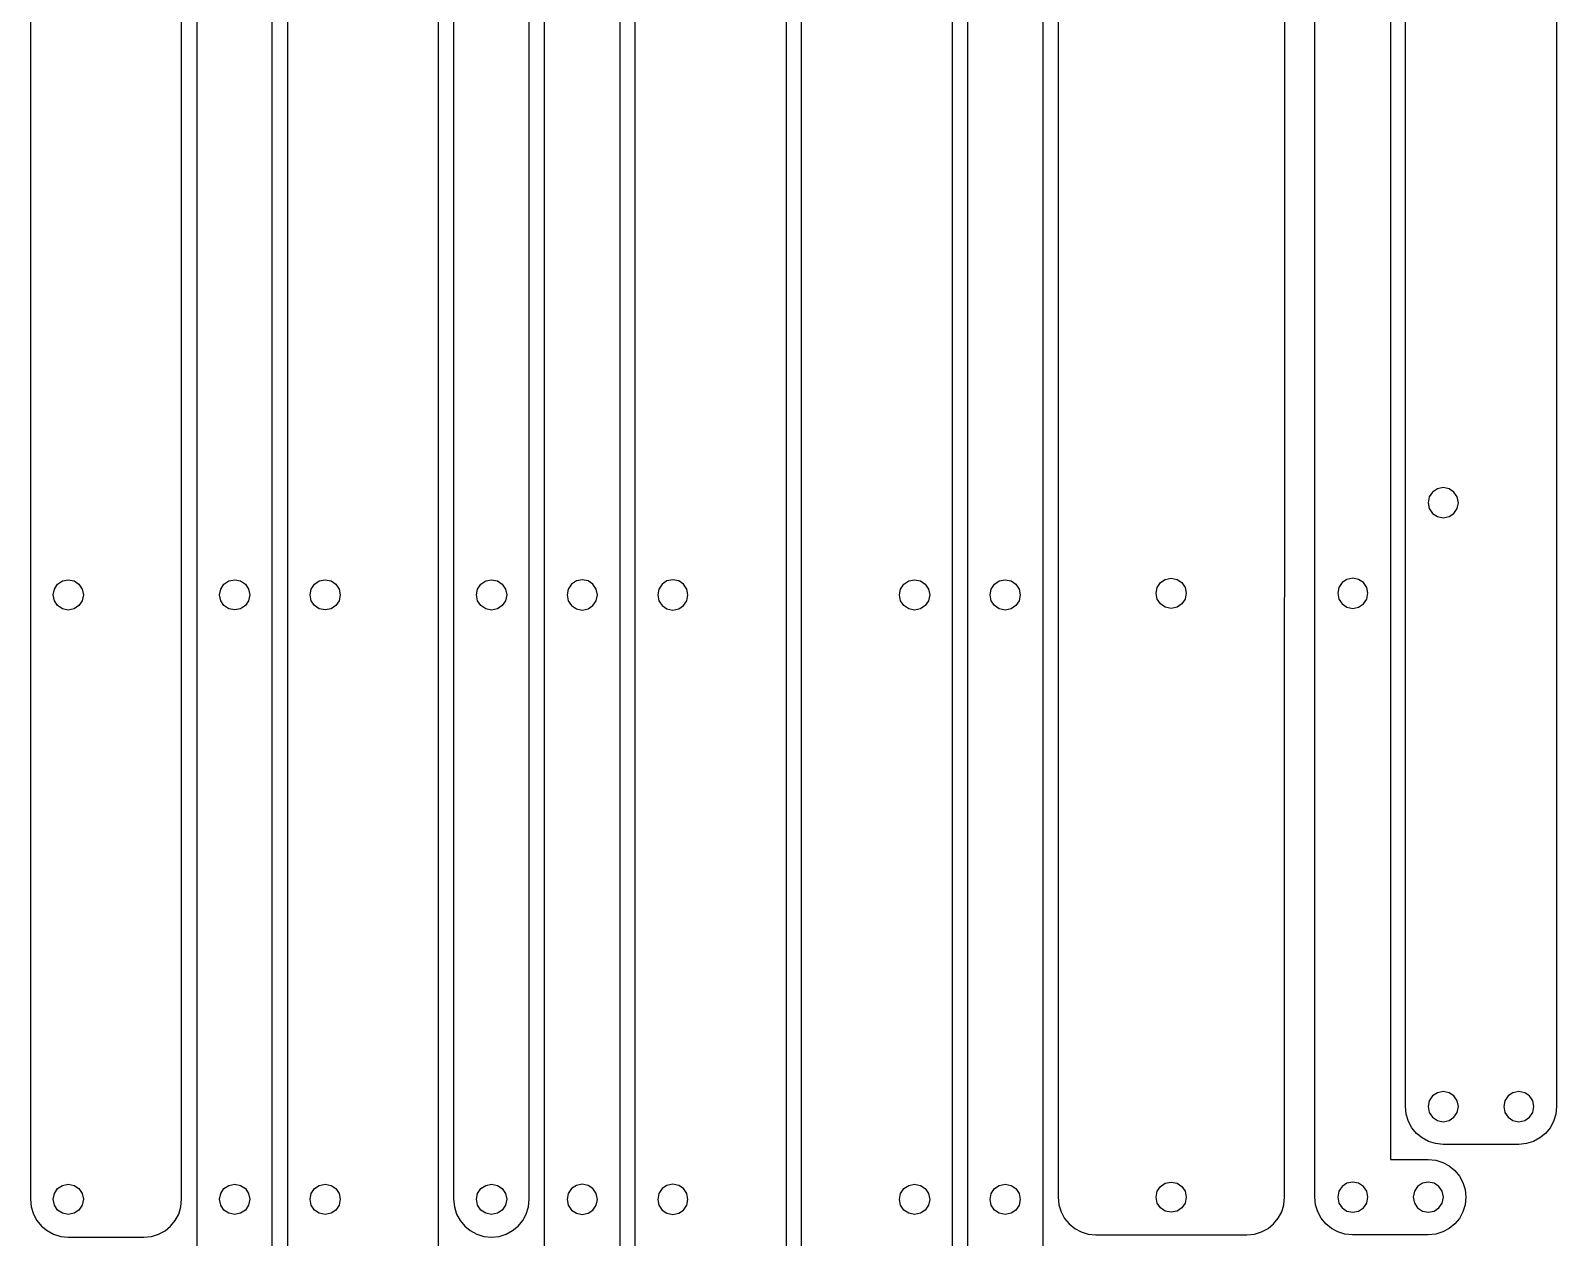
# Model space of a CAD drawing. Extents: x -2300 to 2026, y -6513 to 1502.
# Drawn here: x -1444.8 to -1242.9, y 1172.2 to 1331.9 of the extents above; entities that cross this region are included whole.
import ezdxf

# ---------------------------------------------------------------- set-up
doc = ezdxf.new("R2010")
doc.units = 0

msp = doc.modelspace()

# ---------------------------------------------------------------- linework, layer by layer
at = {"layer": 'Layer 1'}
for p, q in [((-1444.84019, 1497.23981), (-1444.84, 1177.24)), ((-1424.84003, 1177.23975), (-1424.84, 1497.24)), ((-1422.83992, 1497.24), (-1422.84, 1097.24)), ((-1412.84008, 1097.24), (-1412.84, 1497.24)), ((-1410.84017, 1497.23959), (-1410.84, 1097.24)), ((-1390.83983, 1097.24041), (-1390.84, 1497.24)), ((-1388.83994, 1497.24), (-1388.84, 1177.24)), ((-1378.84006, 1177.24), (-1378.84, 1497.24)), ((-1376.83972, 857.236), (-1376.84, 1497.24)), ((-1366.84028, 1497.24), (-1366.84, 857.236)), ((-1364.84019, 857.23619), (-1364.84, 1497.24)), ((-1344.83981, 1497.24025), (-1344.84, 857.236)), ((-1342.84019, 1497.24025), (-1342.84, 857.236)), ((-1322.83981, 857.23619), (-1322.84, 1497.24)), ((-1320.83994, 1497.24), (-1320.84, 857.236)), ((-1310.84006, 857.236), (-1310.84, 1497.24)), ((-1308.83575, 1497.23486), (-1308.84, 1177.52)), ((-1278.86404, 1177.5258), (-1278.86, 1497.24)), ((-1262.87575, 1189.50601), (-1262.88, 1429.3)), ((-1242.89425, 1429.2942), (-1242.89, 1189.51)), ((-1274.86527, 1177.52601), (-1274.86, 1417.31)), ((-1264.86898, 1417.31), (-1264.87, 1182.52)), ((-1259.289671, 1270.852204), (-1259.717857, 1270.216891)), ((-1258.654525, 1271.280542), (-1259.289671, 1270.852204)), ((-1257.87674, 1271.43761), (-1258.654525, 1271.280542)), ((-1257.098865, 1271.280664), (-1257.87674, 1271.43761)), ((-1256.463708, 1270.852371), (-1257.098865, 1271.280664)), ((-1256.035508, 1270.21702), (-1256.463708, 1270.852371)), ((-1259.717857, 1270.216891), (-1259.87476, 1269.4389)), ((-1259.87476, 1269.4389), (-1259.717726, 1268.661317)), ((-1259.717726, 1268.661317), (-1259.2895, 1268.02625)), ((-1256.463792, 1268.026084), (-1256.035602, 1268.66119)), ((-1256.035602, 1268.66119), (-1255.8785, 1269.4389)), ((-1255.8785, 1269.4389), (-1256.035508, 1270.21702)), ((-1255.8785, 1269.4389), (-1255.8785, 1269.4389)), ((-1259.2895, 1268.02625), (-1258.654399, 1267.597995)), ((-1258.654399, 1267.597995), (-1257.87674, 1267.44085)), ((-1257.87674, 1267.44085), (-1257.098897, 1267.597874)), ((-1257.098897, 1267.597874), (-1256.463792, 1268.026084)), ((-1441.682564, 1258.018024), (-1441.253952, 1258.653642)), ((-1441.253952, 1258.653642), (-1440.618282, 1259.082242)), ((-1440.618282, 1259.082242), (-1439.83993, 1259.23951)), ((-1439.83993, 1259.23951), (-1439.061386, 1259.082365)), ((-1439.061386, 1259.082365), (-1438.425712, 1258.653804)), ((-1438.425712, 1258.653804), (-1437.997141, 1258.018145)), ((-1419.664792, 1258.018557), (-1419.236177, 1258.654026)), ((-1419.236177, 1258.654026), (-1418.600503, 1259.082475)), ((-1418.600503, 1259.082475), (-1417.82215, 1259.23967)), ((-1417.82215, 1259.23967), (-1417.043615, 1259.082596)), ((-1417.043615, 1259.082596), (-1416.407942, 1258.654191)), ((-1416.407942, 1258.654191), (-1415.979363, 1258.018684)), ((-1407.682766, 1258.018557), (-1407.25416, 1258.654026)), ((-1407.25416, 1258.654026), (-1406.618493, 1259.082475)), ((-1406.618493, 1259.082475), (-1405.84014, 1259.23967)), ((-1405.84014, 1259.23967), (-1405.06159, 1259.082596)), ((-1405.06159, 1259.082596), (-1404.425914, 1258.654191)), ((-1404.425914, 1258.654191), (-1403.997341, 1258.018684)), ((-1385.664794, 1258.018155), (-1385.236182, 1258.653825)), ((-1385.236182, 1258.653825), (-1384.600512, 1259.082435)), ((-1384.600512, 1259.082435), (-1383.82216, 1259.23961)), ((-1383.82216, 1259.23961), (-1383.043712, 1259.082495)), ((-1383.043712, 1259.082495), (-1382.408052, 1258.653987)), ((-1382.408052, 1258.653987), (-1381.979494, 1258.018338)), ((-1373.236167, 1258.651204), (-1373.664801, 1258.015545)), ((-1372.600432, 1259.079765), (-1373.236167, 1258.651204)), ((-1371.82195, 1259.23691), (-1372.600432, 1259.079765)), ((-1371.043412, 1259.079889), (-1371.82195, 1259.23691)), ((-1370.407763, 1258.651372), (-1371.043412, 1259.079889)), ((-1369.979255, 1258.015672), (-1370.407763, 1258.651372)), ((-1361.25432, 1258.651204), (-1361.682888, 1258.015545)), ((-1360.618609, 1259.079765), (-1361.25432, 1258.651204)), ((-1359.84013, 1259.23691), (-1360.618609, 1259.079765)), ((-1359.061465, 1259.079889), (-1359.84013, 1259.23691)), ((-1358.425751, 1258.651372), (-1359.061465, 1259.079889)), ((-1357.997218, 1258.015672), (-1358.425751, 1258.651372)), ((-1329.682585, 1258.015672), (-1329.254077, 1258.651372)), ((-1329.254077, 1258.651372), (-1328.618428, 1259.079889)), ((-1328.618428, 1259.079889), (-1327.83989, 1259.23691)), ((-1327.83989, 1259.23691), (-1327.061411, 1259.079765)), ((-1327.061411, 1259.079765), (-1326.4257, 1258.651204)), ((-1326.4257, 1258.651204), (-1325.997132, 1258.015545)), ((-1317.700535, 1258.015672), (-1317.272027, 1258.651372)), ((-1317.272027, 1258.651372), (-1316.636378, 1259.079889)), ((-1316.636378, 1259.079889), (-1315.85784, 1259.23691)), ((-1315.85784, 1259.23691), (-1315.079361, 1259.079765)), ((-1315.079361, 1259.079765), (-1314.44365, 1258.651204)), ((-1314.44365, 1258.651204), (-1314.015082, 1258.015545)), ((-1295.8859, 1257.4489), (-1295.728925, 1258.226802)), ((-1295.728925, 1258.226802), (-1295.300798, 1258.862101)), ((-1295.300798, 1258.862101), (-1294.665718, 1259.290425)), ((-1294.665718, 1259.290425), (-1293.88788, 1259.4474)), ((-1293.88788, 1259.4474), (-1293.110098, 1259.290306)), ((-1293.110098, 1259.290306), (-1292.474956, 1258.861941)), ((-1292.474956, 1258.861941), (-1292.046771, 1258.22668)), ((-1292.046771, 1258.22668), (-1291.88986, 1257.4489)), ((-1271.689864, 1258.227101), (-1271.84678, 1257.4493)), ((-1271.261676, 1258.862435), (-1271.689864, 1258.227101)), ((-1270.626528, 1259.290879), (-1271.261676, 1258.862435)), ((-1269.84873, 1259.44801), (-1270.626528, 1259.290879)), ((-1269.070892, 1259.290914), (-1269.84873, 1259.44801)), ((-1268.435812, 1258.862527), (-1269.070892, 1259.290914)), ((-1268.007685, 1258.227205), (-1268.435812, 1258.862527)), ((-1267.85071, 1257.4493), (-1268.007685, 1258.227205)), ((-1441.83974, 1257.2397), (-1441.682564, 1258.018024)), ((-1441.682688, 1256.461152), (-1441.83974, 1257.2397)), ((-1441.25412, 1255.825265), (-1441.682688, 1256.461152)), ((-1437.997018, 1256.461056), (-1438.425551, 1255.82518)), ((-1437.997141, 1258.018145), (-1437.8399, 1257.2397)), ((-1437.8399, 1257.2397), (-1437.997018, 1256.461056)), ((-1437.8399, 1257.2397), (-1437.8399, 1257.2397)), ((-1419.82197, 1257.2403), (-1419.664792, 1258.018557)), ((-1419.664915, 1256.461755), (-1419.82197, 1257.2403)), ((-1419.236341, 1255.825872), (-1419.664915, 1256.461755)), ((-1415.979228, 1256.461636), (-1416.407762, 1255.825714)), ((-1415.979363, 1258.018684), (-1415.82211, 1257.2403)), ((-1415.82211, 1257.2403), (-1415.979228, 1256.461636)), ((-1415.82211, 1257.2403), (-1415.82211, 1257.2403)), ((-1407.83994, 1257.2403), (-1407.682766, 1258.018557)), ((-1407.682897, 1256.461755), (-1407.83994, 1257.2403)), ((-1407.254329, 1255.825872), (-1407.682897, 1256.461755)), ((-1403.997218, 1256.461636), (-1404.425752, 1255.825714)), ((-1403.997341, 1258.018684), (-1403.8401, 1257.2403)), ((-1403.8401, 1257.2403), (-1403.997218, 1256.461636)), ((-1403.8401, 1257.2403), (-1403.8401, 1257.2403)), ((-1385.82197, 1257.2398), (-1385.664794, 1258.018155)), ((-1385.664918, 1256.461252), (-1385.82197, 1257.2398)), ((-1385.23635, 1255.825365), (-1385.664918, 1256.461252)), ((-1381.979465, 1256.461156), (-1382.407973, 1255.82528)), ((-1381.979494, 1258.018338), (-1381.82235, 1257.2398)), ((-1381.82235, 1257.2398), (-1381.979465, 1256.461156)), ((-1381.82235, 1257.2398), (-1381.82235, 1257.2398)), ((-1373.664801, 1258.015545), (-1373.82198, 1257.2371)), ((-1373.82198, 1257.2371), (-1373.6648, 1256.458745)), ((-1373.6648, 1256.458745), (-1373.236164, 1255.823075)), ((-1370.407925, 1255.822996), (-1369.979377, 1256.458655)), ((-1369.979377, 1256.458655), (-1369.82214, 1257.2371)), ((-1369.82214, 1257.2371), (-1369.979255, 1258.015672)), ((-1369.82214, 1257.2371), (-1369.82214, 1257.2371)), ((-1361.682888, 1258.015545), (-1361.83994, 1257.2371)), ((-1361.83994, 1257.2371), (-1361.682764, 1256.458745)), ((-1361.682764, 1256.458745), (-1361.254152, 1255.823075)), ((-1358.425912, 1255.822996), (-1357.997341, 1256.458655)), ((-1357.997341, 1256.458655), (-1357.8401, 1257.2371)), ((-1357.8401, 1257.2371), (-1357.997218, 1258.015672)), ((-1357.8401, 1257.2371), (-1357.8401, 1257.2371)), ((-1329.8397, 1257.2371), (-1329.682585, 1258.015672)), ((-1329.682556, 1256.458655), (-1329.8397, 1257.2371)), ((-1329.8397, 1257.2371), (-1329.8397, 1257.2371)), ((-1329.253997, 1255.822996), (-1329.682556, 1256.458655)), ((-1325.997256, 1256.458745), (-1326.425868, 1255.823075)), ((-1325.84008, 1257.2371), (-1325.997256, 1256.458745)), ((-1325.997132, 1258.015545), (-1325.84008, 1257.2371)), ((-1317.85765, 1257.2371), (-1317.700535, 1258.015672)), ((-1317.700506, 1256.458655), (-1317.85765, 1257.2371)), ((-1317.85765, 1257.2371), (-1317.85765, 1257.2371)), ((-1317.271947, 1255.822996), (-1317.700506, 1256.458655)), ((-1314.015206, 1256.458745), (-1314.443818, 1255.823075)), ((-1313.85803, 1257.2371), (-1314.015206, 1256.458745)), ((-1314.015082, 1258.015545), (-1313.85803, 1257.2371)), ((-1295.728896, 1256.670979), (-1295.8859, 1257.4489)), ((-1295.8859, 1257.4489), (-1295.8859, 1257.4489)), ((-1295.300721, 1256.035821), (-1295.728896, 1256.670979)), ((-1292.046898, 1256.671188), (-1292.47513, 1256.036059)), ((-1291.88986, 1257.4489), (-1292.046898, 1256.671188)), ((-1271.84678, 1257.4493), (-1271.689745, 1256.671591)), ((-1271.689745, 1256.671591), (-1271.261516, 1256.036485)), ((-1268.4359, 1256.036316), (-1268.007718, 1256.6714)), ((-1268.007718, 1256.6714), (-1267.85071, 1257.4493)), ((-1267.85071, 1257.4493), (-1267.85071, 1257.4493)), ((-1440.618409, 1255.396478), (-1441.25412, 1255.825265)), ((-1439.83993, 1255.23923), (-1440.618409, 1255.396478)), ((-1439.061265, 1255.396447), (-1439.83993, 1255.23923)), ((-1438.425551, 1255.82518), (-1439.061265, 1255.396447)), ((-1418.600626, 1255.397087), (-1419.236341, 1255.825872)), ((-1417.82215, 1255.23984), (-1418.600626, 1255.397087)), ((-1417.043479, 1255.396969), (-1417.82215, 1255.23984)), ((-1416.407762, 1255.825714), (-1417.043479, 1255.396969)), ((-1406.618616, 1255.397087), (-1407.254329, 1255.825872)), ((-1405.84014, 1255.23984), (-1406.618616, 1255.397087)), ((-1405.061469, 1255.396969), (-1405.84014, 1255.23984)), ((-1404.425752, 1255.825714), (-1405.061469, 1255.396969)), ((-1384.600639, 1255.396578), (-1385.23635, 1255.825365)), ((-1383.82216, 1255.23933), (-1384.600639, 1255.396578)), ((-1383.043622, 1255.396547), (-1383.82216, 1255.23933)), ((-1382.407973, 1255.82528), (-1383.043622, 1255.396547)), ((-1373.236164, 1255.823075), (-1372.600429, 1255.394465)), ((-1372.600429, 1255.394465), (-1371.82195, 1255.23729)), ((-1371.82195, 1255.23729), (-1371.043533, 1255.394435)), ((-1371.043533, 1255.394435), (-1370.407925, 1255.822996)), ((-1361.254152, 1255.823075), (-1360.618482, 1255.394465)), ((-1360.618482, 1255.394465), (-1359.84013, 1255.23729)), ((-1359.84013, 1255.23729), (-1359.061586, 1255.394435)), ((-1359.061586, 1255.394435), (-1358.425912, 1255.822996)), ((-1328.618338, 1255.394435), (-1329.253997, 1255.822996)), ((-1327.83989, 1255.23729), (-1328.618338, 1255.394435)), ((-1327.061538, 1255.394465), (-1327.83989, 1255.23729)), ((-1326.425868, 1255.823075), (-1327.061538, 1255.394465)), ((-1316.636288, 1255.394435), (-1317.271947, 1255.822996)), ((-1315.85784, 1255.23729), (-1316.636288, 1255.394435)), ((-1315.079488, 1255.394465), (-1315.85784, 1255.23729)), ((-1314.443818, 1255.823075), (-1315.079488, 1255.394465)), ((-1294.665631, 1255.607637), (-1295.300721, 1256.035821)), ((-1293.88788, 1255.45064), (-1294.665631, 1255.607637)), ((-1293.110232, 1255.607785), (-1293.88788, 1255.45064)), ((-1292.47513, 1256.036059), (-1293.110232, 1255.607785)), ((-1271.261516, 1256.036485), (-1270.626407, 1255.608274)), ((-1270.626407, 1255.608274), (-1269.84873, 1255.45125)), ((-1269.84873, 1255.45125), (-1269.070992, 1255.608211)), ((-1269.070992, 1255.608211), (-1268.4359, 1256.036316)), ((-1257.87674, 1191.50847), (-1258.654525, 1191.351376)), ((-1257.098865, 1191.351512), (-1257.87674, 1191.50847)), ((-1247.86769, 1191.50695), (-1248.645472, 1191.349926)), ((-1247.089696, 1191.350045), (-1247.86769, 1191.50695)), ((-1262.774602, 1188.496731), (-1262.87575, 1189.50601)), ((-1259.717857, 1190.287763), (-1259.87476, 1189.51)), ((-1259.87476, 1189.51), (-1259.717726, 1188.73239)), ((-1259.289671, 1190.923015), (-1259.717857, 1190.287763)), ((-1258.654525, 1191.351376), (-1259.289671, 1190.923015)), ((-1256.463708, 1190.923198), (-1257.098865, 1191.351512)), ((-1256.035508, 1190.287901), (-1256.463708, 1190.923198)), ((-1256.035602, 1188.732165), (-1255.8785, 1189.51)), ((-1255.8785, 1189.51), (-1256.035508, 1190.287901)), ((-1255.8785, 1189.51), (-1255.8785, 1189.51)), ((-1249.708799, 1190.28661), (-1249.86571, 1189.5089)), ((-1249.86571, 1189.5089), (-1249.708672, 1188.73122)), ((-1249.280614, 1190.921716), (-1249.708799, 1190.28661)), ((-1248.645472, 1191.349926), (-1249.280614, 1190.921716)), ((-1246.454535, 1190.921876), (-1247.089696, 1191.350045)), ((-1246.026379, 1190.286731), (-1246.454535, 1190.921876)), ((-1246.026514, 1188.731101), (-1245.8694, 1189.5089)), ((-1245.8694, 1189.5089), (-1246.026379, 1190.286731)), ((-1245.8694, 1189.5089), (-1245.8694, 1189.5089)), ((-1242.89, 1189.51), (-1242.991149, 1188.500718)), ((-1262.484352, 1187.557798), (-1262.774602, 1188.496731)), ((-1262.024791, 1186.709006), (-1262.484352, 1187.557798)), ((-1259.717726, 1188.73239), (-1259.2895, 1188.097485)), ((-1259.2895, 1188.097485), (-1258.654399, 1187.66943)), ((-1258.654399, 1187.66943), (-1257.87674, 1187.51237)), ((-1257.87674, 1187.51237), (-1257.098897, 1187.669264)), ((-1257.098897, 1187.669264), (-1256.463792, 1188.097224)), ((-1256.463792, 1188.097224), (-1256.035602, 1188.732165)), ((-1249.708672, 1188.73122), (-1249.28044, 1188.096164)), ((-1249.28044, 1188.096164), (-1248.645338, 1187.667963)), ((-1248.645338, 1187.667963), (-1247.86769, 1187.51085)), ((-1247.86769, 1187.51085), (-1247.08983, 1187.667844)), ((-1247.08983, 1187.667844), (-1246.454714, 1188.096005)), ((-1246.454714, 1188.096005), (-1246.026514, 1188.731101)), ((-1243.281401, 1187.561784), (-1243.740964, 1186.712992)), ((-1242.991149, 1188.500718), (-1243.281401, 1187.561784)), ((-1261.41571, 1185.970151), (-1262.024791, 1186.709006)), ((-1260.676899, 1185.361028), (-1261.41571, 1185.970151)), ((-1244.350048, 1185.974137), (-1245.088859, 1185.365015)), ((-1243.740964, 1186.712992), (-1244.350048, 1185.974137)), ((-1259.82815, 1184.901431), (-1260.676899, 1185.361028)), ((-1258.889254, 1184.611157), (-1259.82815, 1184.901431)), ((-1257.88, 1184.51), (-1258.889254, 1184.611157)), ((-1247.88575, 1184.51399), (-1257.88, 1184.51)), ((-1246.876502, 1184.615147), (-1247.88575, 1184.51399)), ((-1245.937608, 1184.90542), (-1246.876502, 1184.615147)), ((-1245.088859, 1185.365015), (-1245.937608, 1184.90542)), ((-1264.87, 1182.52), (-1259.88, 1182.52)), ((-1259.88, 1182.52), (-1258.870842, 1182.418862)), ((-1258.870842, 1182.418862), (-1257.932051, 1182.128643)), ((-1257.932051, 1182.128643), (-1257.083409, 1181.669132)), ((-1257.083409, 1181.669132), (-1256.344695, 1181.060121)), ((-1294.665718, 1179.361264), (-1293.88788, 1179.51826)), ((-1293.88788, 1179.51826), (-1293.110098, 1179.361233)), ((-1269.84873, 1179.51871), (-1270.626528, 1179.361613)), ((-1269.070892, 1179.361732), (-1269.84873, 1179.51871)), ((-1259.85728, 1179.51805), (-1260.635049, 1179.361056)), ((-1259.079304, 1179.361175), (-1259.85728, 1179.51805)), ((-1256.344695, 1181.060121), (-1255.73569, 1180.3214)), ((-1255.73569, 1180.3214), (-1255.276174, 1179.472759)), ((-1255.276174, 1179.472759), (-1254.985927, 1178.533989)), ((-1441.83974, 1177.2397), (-1441.682564, 1178.017956)), ((-1441.682564, 1178.017956), (-1441.253952, 1178.653422)), ((-1441.253952, 1178.653422), (-1440.618282, 1179.081871)), ((-1440.618282, 1179.081871), (-1439.83993, 1179.23907)), ((-1439.83993, 1179.23907), (-1439.061386, 1179.081993)), ((-1439.061386, 1179.081993), (-1438.425712, 1178.653584)), ((-1438.425712, 1178.653584), (-1437.997141, 1178.018076)), ((-1437.997141, 1178.018076), (-1437.8399, 1177.2397)), ((-1419.82197, 1177.2398), (-1419.664792, 1178.018124)), ((-1419.664792, 1178.018124), (-1419.236177, 1178.653741)), ((-1419.236177, 1178.653741), (-1418.600503, 1179.082338)), ((-1418.600503, 1179.082338), (-1417.82215, 1179.2396)), ((-1417.82215, 1179.2396), (-1417.043615, 1179.082456)), ((-1417.043615, 1179.082456), (-1416.407942, 1178.653899)), ((-1416.407942, 1178.653899), (-1415.979363, 1178.018243)), ((-1415.979363, 1178.018243), (-1415.82211, 1177.2398)), ((-1407.83994, 1177.2398), (-1407.682766, 1178.018124)), ((-1407.682766, 1178.018124), (-1407.25416, 1178.653741)), ((-1407.25416, 1178.653741), (-1406.618493, 1179.082338)), ((-1406.618493, 1179.082338), (-1405.84014, 1179.2396)), ((-1405.84014, 1179.2396), (-1405.06159, 1179.082456)), ((-1405.06159, 1179.082456), (-1404.425914, 1178.653899)), ((-1404.425914, 1178.653899), (-1403.997341, 1178.018243)), ((-1403.997341, 1178.018243), (-1403.8401, 1177.2398)), ((-1385.82197, 1177.2396), (-1385.664794, 1178.01789)), ((-1385.664794, 1178.01789), (-1385.236182, 1178.653433)), ((-1385.236182, 1178.653433), (-1384.600512, 1179.081956)), ((-1384.600512, 1179.081956), (-1383.82216, 1179.23919)), ((-1383.82216, 1179.23919), (-1383.043712, 1179.08211)), ((-1383.043712, 1179.08211), (-1382.408052, 1178.653677)), ((-1382.408052, 1178.653677), (-1381.979494, 1178.018103)), ((-1381.979494, 1178.018103), (-1381.82235, 1177.2396)), ((-1373.664801, 1178.014948), (-1373.82198, 1177.2364)), ((-1373.236167, 1178.650835), (-1373.664801, 1178.014948)), ((-1372.600432, 1179.079622), (-1373.236167, 1178.650835)), ((-1371.82195, 1179.23687), (-1372.600432, 1179.079622)), ((-1371.043412, 1179.079746), (-1371.82195, 1179.23687)), ((-1370.407763, 1178.651003), (-1371.043412, 1179.079746)), ((-1369.979255, 1178.015075), (-1370.407763, 1178.651003)), ((-1369.82214, 1177.2364), (-1369.979255, 1178.015075)), ((-1361.682888, 1178.014948), (-1361.83994, 1177.2364)), ((-1361.25432, 1178.650835), (-1361.682888, 1178.014948)), ((-1360.618609, 1179.079622), (-1361.25432, 1178.650835)), ((-1359.84013, 1179.23687), (-1360.618609, 1179.079622)), ((-1359.061465, 1179.079746), (-1359.84013, 1179.23687)), ((-1358.425751, 1178.651003), (-1359.061465, 1179.079746)), ((-1357.997218, 1178.015075), (-1358.425751, 1178.651003)), ((-1357.8401, 1177.2364), (-1357.997218, 1178.015075)), ((-1329.8397, 1177.2364), (-1329.682585, 1178.015075)), ((-1329.682585, 1178.015075), (-1329.254077, 1178.651003)), ((-1329.254077, 1178.651003), (-1328.618428, 1179.079746)), ((-1328.618428, 1179.079746), (-1327.83989, 1179.23687)), ((-1327.83989, 1179.23687), (-1327.061411, 1179.079622)), ((-1327.061411, 1179.079622), (-1326.4257, 1178.650835)), ((-1326.4257, 1178.650835), (-1325.997132, 1178.014948)), ((-1325.997132, 1178.014948), (-1325.84008, 1177.2364)), ((-1317.85765, 1177.2364), (-1317.700535, 1178.015075)), ((-1317.700535, 1178.015075), (-1317.272027, 1178.651003)), ((-1317.272027, 1178.651003), (-1316.636378, 1179.079746)), ((-1316.636378, 1179.079746), (-1315.85784, 1179.23687)), ((-1315.85784, 1179.23687), (-1315.079361, 1179.079622)), ((-1315.079361, 1179.079622), (-1314.44365, 1178.650835)), ((-1314.44365, 1178.650835), (-1314.015082, 1178.014948)), ((-1314.015082, 1178.014948), (-1313.85803, 1177.2364)), ((-1308.84, 1177.52), (-1308.738852, 1176.510727)), ((-1295.8859, 1177.52), (-1295.728925, 1178.297923)), ((-1295.728896, 1176.742252), (-1295.8859, 1177.52)), ((-1295.8859, 1177.52), (-1295.8859, 1177.52)), ((-1295.728925, 1178.297923), (-1295.300798, 1178.933081)), ((-1295.300798, 1178.933081), (-1294.665718, 1179.361264)), ((-1293.110098, 1179.361233), (-1292.474956, 1178.933)), ((-1292.474956, 1178.933), (-1292.046771, 1178.297831)), ((-1291.88986, 1177.52), (-1292.046898, 1176.742376)), ((-1292.046771, 1178.297831), (-1291.88986, 1177.52)), ((-1278.965198, 1176.51653), (-1278.86404, 1177.5258)), ((-1274.764142, 1176.516731), (-1274.86527, 1177.52601)), ((-1271.689864, 1178.297902), (-1271.84678, 1177.52)), ((-1271.84678, 1177.52), (-1271.689745, 1176.742479)), ((-1271.261676, 1178.933225), (-1271.689864, 1178.297902)), ((-1270.626528, 1179.361613), (-1271.261676, 1178.933225)), ((-1268.435812, 1178.933385), (-1269.070892, 1179.361732)), ((-1268.007685, 1178.298023), (-1268.435812, 1178.933385)), ((-1268.007718, 1176.742354), (-1267.85071, 1177.52)), ((-1267.85071, 1177.52), (-1268.007685, 1178.298023)), ((-1267.85071, 1177.52), (-1267.85071, 1177.52)), ((-1261.698385, 1178.297799), (-1261.8553, 1177.52)), ((-1261.8553, 1177.52), (-1261.698262, 1176.742409)), ((-1261.270193, 1178.932895), (-1261.698385, 1178.297799)), ((-1260.635049, 1179.361056), (-1261.270193, 1178.932895)), ((-1258.444152, 1178.933055), (-1259.079304, 1179.361175)), ((-1258.015999, 1178.29792), (-1258.444152, 1178.933055)), ((-1258.016116, 1176.74229), (-1257.85902, 1177.52)), ((-1257.85902, 1177.52), (-1258.015999, 1178.29792)), ((-1257.85902, 1177.52), (-1257.85902, 1177.52)), ((-1254.985927, 1178.533989), (-1254.88473, 1177.52488)), ((-1254.88, 1177.52), (-1254.981137, 1176.510815)), ((-1254.88473, 1177.52488), (-1254.88, 1177.52)), ((-1444.84, 1177.24), (-1444.738762, 1176.229868)), ((-1444.738762, 1176.229868), (-1444.448254, 1175.290187)), ((-1441.682688, 1176.461059), (-1441.83974, 1177.2397)), ((-1441.25412, 1175.825183), (-1441.682688, 1176.461059)), ((-1440.618409, 1175.396448), (-1441.25412, 1175.825183)), ((-1439.83993, 1175.23923), (-1440.618409, 1175.396448)), ((-1439.061265, 1175.396324), (-1439.83993, 1175.23923)), ((-1438.425551, 1175.825019), (-1439.061265, 1175.396324)), ((-1437.997018, 1176.460936), (-1438.425551, 1175.825019)), ((-1437.8399, 1177.2397), (-1437.997018, 1176.460936)), ((-1437.8399, 1177.2397), (-1437.8399, 1177.2397)), ((-1425.231772, 1175.289937), (-1424.941267, 1176.229618)), ((-1424.941267, 1176.229618), (-1424.84003, 1177.23975)), ((-1419.664915, 1176.461249), (-1419.82197, 1177.2398)), ((-1419.236341, 1175.825355), (-1419.664915, 1176.461249)), ((-1418.600626, 1175.396562), (-1419.236341, 1175.825355)), ((-1417.82215, 1175.23931), (-1418.600626, 1175.396562)), ((-1417.043479, 1175.39644), (-1417.82215, 1175.23931)), ((-1416.407762, 1175.825187), (-1417.043479, 1175.39644)), ((-1415.979228, 1176.461119), (-1416.407762, 1175.825187)), ((-1415.82211, 1177.2398), (-1415.979228, 1176.461119)), ((-1415.82211, 1177.2398), (-1415.82211, 1177.2398)), ((-1407.682897, 1176.461249), (-1407.83994, 1177.2398)), ((-1407.254329, 1175.825355), (-1407.682897, 1176.461249)), ((-1406.618616, 1175.396562), (-1407.254329, 1175.825355)), ((-1405.84014, 1175.23931), (-1406.618616, 1175.396562)), ((-1405.061469, 1175.39644), (-1405.84014, 1175.23931)), ((-1404.425752, 1175.825187), (-1405.061469, 1175.39644)), ((-1403.997218, 1176.461119), (-1404.425752, 1175.825187)), ((-1403.8401, 1177.2398), (-1403.997218, 1176.461119)), ((-1403.8401, 1177.2398), (-1403.8401, 1177.2398)), ((-1388.84, 1177.24), (-1388.738781, 1176.229868)), ((-1388.738781, 1176.229868), (-1388.448323, 1175.290187)), ((-1385.664918, 1176.461086), (-1385.82197, 1177.2396)), ((-1385.23635, 1175.825276), (-1385.664918, 1176.461086)), ((-1384.600639, 1175.396564), (-1385.23635, 1175.825276)), ((-1383.82216, 1175.23935), (-1384.600639, 1175.396564)), ((-1383.043622, 1175.396439), (-1383.82216, 1175.23935)), ((-1382.407973, 1175.825108), (-1383.043622, 1175.396439)), ((-1381.979465, 1176.460959), (-1382.407973, 1175.825108)), ((-1381.82235, 1177.2396), (-1381.979465, 1176.460959)), ((-1381.82235, 1177.2396), (-1381.82235, 1177.2396)), ((-1379.231806, 1175.290187), (-1378.941298, 1176.229868)), ((-1378.941298, 1176.229868), (-1378.84006, 1177.24)), ((-1373.82198, 1177.2364), (-1373.6648, 1176.458076)), ((-1373.6648, 1176.458076), (-1373.236164, 1175.822458)), ((-1373.236164, 1175.822458), (-1372.600429, 1175.393858)), ((-1372.600429, 1175.393858), (-1371.82195, 1175.23659)), ((-1371.82195, 1175.23659), (-1371.043533, 1175.393735)), ((-1371.043533, 1175.393735), (-1370.407925, 1175.822296)), ((-1370.407925, 1175.822296), (-1369.979377, 1176.457955)), ((-1369.979377, 1176.457955), (-1369.82214, 1177.2364)), ((-1369.82214, 1177.2364), (-1369.82214, 1177.2364)), ((-1361.83994, 1177.2364), (-1361.682764, 1176.458076)), ((-1361.682764, 1176.458076), (-1361.254152, 1175.822458)), ((-1361.254152, 1175.822458), (-1360.618482, 1175.393858)), ((-1360.618482, 1175.393858), (-1359.84013, 1175.23659)), ((-1359.84013, 1175.23659), (-1359.061586, 1175.393735)), ((-1359.061586, 1175.393735), (-1358.425912, 1175.822296)), ((-1358.425912, 1175.822296), (-1357.997341, 1176.457955)), ((-1357.997341, 1176.457955), (-1357.8401, 1177.2364)), ((-1357.8401, 1177.2364), (-1357.8401, 1177.2364)), ((-1329.682556, 1176.457955), (-1329.8397, 1177.2364)), ((-1329.8397, 1177.2364), (-1329.8397, 1177.2364)), ((-1329.253997, 1175.822296), (-1329.682556, 1176.457955)), ((-1328.618338, 1175.393735), (-1329.253997, 1175.822296)), ((-1327.83989, 1175.23659), (-1328.618338, 1175.393735)), ((-1327.061538, 1175.393858), (-1327.83989, 1175.23659)), ((-1326.425868, 1175.822458), (-1327.061538, 1175.393858)), ((-1325.997256, 1176.458076), (-1326.425868, 1175.822458)), ((-1325.84008, 1177.2364), (-1325.997256, 1176.458076)), ((-1317.700506, 1176.457955), (-1317.85765, 1177.2364)), ((-1317.85765, 1177.2364), (-1317.85765, 1177.2364)), ((-1317.271947, 1175.822296), (-1317.700506, 1176.457955)), ((-1316.636288, 1175.393735), (-1317.271947, 1175.822296)), ((-1315.85784, 1175.23659), (-1316.636288, 1175.393735)), ((-1315.079488, 1175.393858), (-1315.85784, 1175.23659)), ((-1314.443818, 1175.822458), (-1315.079488, 1175.393858)), ((-1314.015206, 1176.458076), (-1314.443818, 1175.822458)), ((-1313.85803, 1177.2364), (-1314.015206, 1176.458076)), ((-1308.738852, 1176.510727), (-1308.448602, 1175.571817)), ((-1308.448602, 1175.571817), (-1307.989041, 1174.723058)), ((-1295.300721, 1176.107064), (-1295.728896, 1176.742252)), ((-1294.665631, 1175.678771), (-1295.300721, 1176.107064)), ((-1293.88788, 1175.52171), (-1294.665631, 1175.678771)), ((-1293.110232, 1175.678902), (-1293.88788, 1175.52171)), ((-1292.47513, 1176.107234), (-1293.110232, 1175.678902)), ((-1292.046898, 1176.742376), (-1292.47513, 1176.107234)), ((-1279.715071, 1174.728863), (-1279.255473, 1175.577621)), ((-1279.255473, 1175.577621), (-1278.965198, 1176.51653)), ((-1274.473944, 1175.577798), (-1274.764142, 1176.516731)), ((-1274.014458, 1174.729006), (-1274.473944, 1175.577798)), ((-1271.689745, 1176.742479), (-1271.261516, 1176.107564)), ((-1271.261516, 1176.107564), (-1270.626407, 1175.679459)), ((-1270.626407, 1175.679459), (-1269.84873, 1175.52237)), ((-1269.84873, 1175.52237), (-1269.070992, 1175.679328)), ((-1269.070992, 1175.679328), (-1268.4359, 1176.107393)), ((-1268.4359, 1176.107393), (-1268.007718, 1176.742354)), ((-1261.698262, 1176.742409), (-1261.27003, 1176.107342)), ((-1261.27003, 1176.107342), (-1260.634928, 1175.679092)), ((-1260.634928, 1175.679092), (-1259.85728, 1175.52195)), ((-1259.85728, 1175.52195), (-1259.07942, 1175.678974)), ((-1259.07942, 1175.678974), (-1258.444308, 1176.107184)), ((-1258.444308, 1176.107184), (-1258.016116, 1176.74229)), ((-1255.271357, 1175.571988), (-1255.73087, 1174.723306)), ((-1254.981137, 1176.510815), (-1255.271357, 1175.571988)), ((-1444.448254, 1175.290187), (-1443.988285, 1174.440754)), ((-1443.988285, 1174.440754), (-1443.378662, 1173.701368)), ((-1443.378662, 1173.701368), (-1442.639195, 1173.091826)), ((-1427.040781, 1173.091576), (-1426.30134, 1173.701118)), ((-1426.30134, 1173.701118), (-1425.691733, 1174.440504)), ((-1425.691733, 1174.440504), (-1425.231772, 1175.289937)), ((-1388.448323, 1175.290187), (-1387.988424, 1174.440754)), ((-1387.988424, 1174.440754), (-1387.378882, 1173.701368)), ((-1387.378882, 1173.701368), (-1386.639496, 1173.091826)), ((-1381.040865, 1173.091826), (-1380.301397, 1173.701368)), ((-1380.301397, 1173.701368), (-1379.691775, 1174.440754)), ((-1379.691775, 1174.440754), (-1379.231806, 1175.290187)), ((-1307.989041, 1174.723058), (-1307.37996, 1173.984242)), ((-1307.37996, 1173.984242), (-1306.641149, 1173.375159)), ((-1306.641149, 1173.375159), (-1305.7924, 1172.915597)), ((-1281.911825, 1172.921399), (-1281.063043, 1173.380961)), ((-1281.063043, 1173.380961), (-1280.324192, 1173.990046)), ((-1280.324192, 1173.990046), (-1279.715071, 1174.728863)), ((-1273.405462, 1173.990151), (-1274.014458, 1174.729006)), ((-1272.666739, 1173.381028), (-1273.405462, 1173.990151)), ((-1271.818067, 1172.921431), (-1272.666739, 1173.381028)), ((-1257.078628, 1173.37553), (-1257.927296, 1172.916011)), ((-1256.33989, 1173.984557), (-1257.078628, 1173.37553)), ((-1255.73087, 1174.723306), (-1256.33989, 1173.984557)), ((-1442.639195, 1173.091826), (-1441.789692, 1172.631927)), ((-1441.789692, 1172.631927), (-1440.849961, 1172.341469)), ((-1440.849961, 1172.341469), (-1439.83981, 1172.24025)), ((-1439.83981, 1172.24025), (-1429.84, 1172.24)), ((-1429.84, 1172.24), (-1428.829922, 1172.341219)), ((-1428.829922, 1172.341219), (-1427.890245, 1172.631677)), ((-1427.890245, 1172.631677), (-1427.040781, 1173.091576)), ((-1386.639496, 1173.091826), (-1385.790063, 1172.631927)), ((-1385.790063, 1172.631927), (-1384.850382, 1172.341469)), ((-1384.850382, 1172.341469), (-1383.84025, 1172.24025)), ((-1383.84025, 1172.24025), (-1382.830099, 1172.341469)), ((-1382.830099, 1172.341469), (-1381.890368, 1172.631927)), ((-1381.890368, 1172.631927), (-1381.040865, 1173.091826)), ((-1305.7924, 1172.915597), (-1304.853504, 1172.625348)), ((-1304.853504, 1172.625348), (-1303.84425, 1172.5242)), ((-1303.84425, 1172.5242), (-1283.86, 1172.53)), ((-1283.86, 1172.53), (-1282.850743, 1172.631148)), ((-1282.850743, 1172.631148), (-1281.911825, 1172.921399)), ((-1270.879227, 1172.631157), (-1271.818067, 1172.921431)), ((-1269.87, 1172.53), (-1270.879227, 1172.631157)), ((-1259.87527, 1172.52465), (-1269.87, 1172.53)), ((-1258.866106, 1172.625788), (-1259.87527, 1172.52465)), ((-1257.927296, 1172.916011), (-1258.866106, 1172.625788))]:
    msp.add_line(p, q, dxfattribs=at)

doc.saveas('drawing.dxf')
